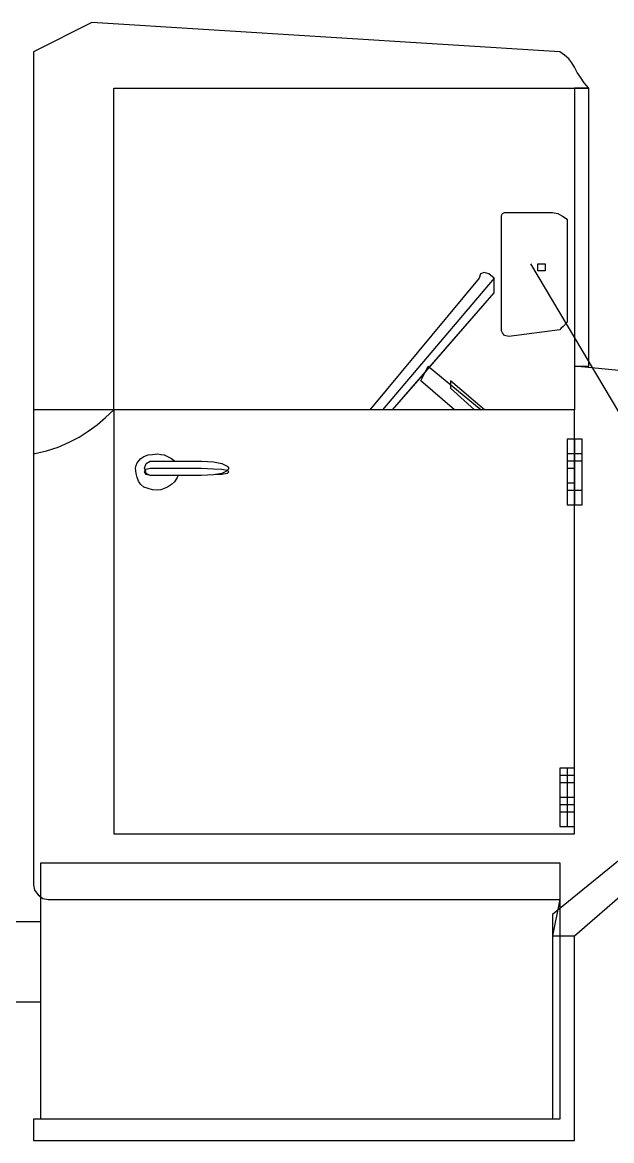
# Model space of a CAD drawing. Header units: millimetres. Extents: x -3106.05 to -3100.2, y 1822.95 to 1825.11.
# Drawn here: x -3102.379 to -3101.469, y 1823.38 to 1825.108 of the extents above; entities that cross this region are included whole.
import ezdxf

# ---------------------------------------------------------------- set-up
doc = ezdxf.new("R2010")
doc.units = ezdxf.units.MM
doc.header["$LTSCALE"] = 10
doc.layers.add('Veículos', color=2, linetype='Continuous')

msp = doc.modelspace()

# ---------------------------------------------------------------- linework, layer by layer
at = {"layer": 'Veículos'}
for points in [[(-3102.3616, 1824.4409), (-3102.3413, 1824.4458), (-3102.3234, 1824.4515), (-3102.3063, 1824.4588), (-3102.2909, 1824.4669), (-3102.277, 1824.4759), (-3102.2632, 1824.4856), (-3102.2502, 1824.497), (-3102.2372, 1824.5092), (-3102.2372, 1825.006), (-3101.6616, 1825.006), (-3101.5038, 1825.006), (-3101.5111, 1825.0141), (-3101.5168, 1825.0231), (-3101.5217, 1825.0304), (-3101.5258, 1825.0385), (-3101.5299, 1825.045), (-3101.5347, 1825.0515), (-3101.5412, 1825.0572), (-3101.5485, 1825.0621), (-3102.2714, 1825.1076), (-3102.3616, 1825.0621), (-3102.3616, 1824.4409)], [(-3101.5258, 1824.5767), (-3101.5038, 1824.5767), (-3101.5038, 1825.006), (-3101.5258, 1825.006), (-3101.5258, 1824.5767)], [(-3101.6274, 1824.8141), (-3101.5599, 1824.8141), (-3101.5518, 1824.8125), (-3101.5445, 1824.8084), (-3101.5388, 1824.8044), (-3101.5372, 1824.8027), (-3101.5372, 1824.6442), (-3101.5437, 1824.6377), (-3101.5469, 1824.6344), (-3101.5485, 1824.6328), (-3101.5485, 1824.6328), (-3101.6274, 1824.6222), (-3101.6339, 1824.6239), (-3101.6372, 1824.6279), (-3101.6388, 1824.6312), (-3101.6388, 1824.6328), (-3101.6388, 1824.8027), (-3101.6388, 1824.8092), (-3101.6372, 1824.8125), (-3101.6339, 1824.8141), (-3101.6274, 1824.8141)], [(-3101.5941, 1824.7344), (-3101.4128, 1824.4295)], [(-3101.5827, 1824.7344), (-3101.5713, 1824.7344), (-3101.5713, 1824.7238), (-3101.5827, 1824.7238), (-3101.5827, 1824.7344)], [(-3101.7502, 1824.5743), (-3101.6502, 1824.6897), (-3101.6502, 1824.6978), (-3101.6502, 1824.7052), (-3101.6502, 1824.7109), (-3101.6502, 1824.7125), (-3101.6502, 1824.7125), (-3101.6583, 1824.719), (-3101.6656, 1824.7214), (-3101.6713, 1824.719), (-3101.673, 1824.7125), (-3101.8421, 1824.5092)], [(-3101.6502, 1824.7125), (-3101.6502, 1824.7125), (-3101.8225, 1824.5092)], [(-3101.807, 1824.5092), (-3101.6502, 1824.6897), (-3101.6502, 1824.6978), (-3101.6502, 1824.7052), (-3101.6502, 1824.7109), (-3101.6502, 1824.7125)], [(-3101.6315, 1824.623), (-3101.6315, 1824.623)], [(-3100.2924, 1823.9108), (-3100.2843, 1824.4076), (-3100.2891, 1824.4198), (-3100.2965, 1824.4303), (-3100.3054, 1824.4401), (-3100.316, 1824.4482), (-3100.329, 1824.4548), (-3100.3428, 1824.4596), (-3100.3583, 1824.4629), (-3100.3745, 1824.4637), (-3101.5258, 1824.5767), (-3101.5258, 1824.5092), (-3102.3616, 1824.5092), (-3102.3616, 1823.7751)], [(-3101.7113, 1824.5092), (-3101.7632, 1824.5539), (-3101.7518, 1824.5767)], [(-3101.7518, 1824.5767), (-3101.6703, 1824.5092)], [(-3101.8069, 1824.5092), (-3101.7567, 1824.5669), (-3101.7567, 1824.5669)], [(-3101.6652, 1824.5092), (-3101.7177, 1824.5539), (-3101.7177, 1824.5426), (-3101.6805, 1824.5092)], [(-3101.5258, 1824.4637), (-3101.5258, 1824.5092), (-3102.2372, 1824.5092), (-3102.2372, 1823.8539), (-3101.5258, 1823.8539), (-3101.5258, 1824.3621), (-3101.5258, 1824.3621)], [(-3101.5144, 1824.4637), (-3101.5372, 1824.4637), (-3101.5372, 1824.3621), (-3101.5144, 1824.3621), (-3101.5144, 1824.4637)], [(-3101.5258, 1824.4637), (-3101.5258, 1824.4637), (-3101.5258, 1824.3621), (-3101.5258, 1824.3621), (-3101.5258, 1824.4637)], [(-3102.138, 1824.4076), (-3102.1396, 1824.4043), (-3102.1437, 1824.3978), (-3102.1486, 1824.3938), (-3102.1543, 1824.3897), (-3102.1599, 1824.3873), (-3102.1648, 1824.3856), (-3102.1697, 1824.3848), (-3102.1778, 1824.3856), (-3102.1844, 1824.3873), (-3102.1909, 1824.3897), (-3102.1957, 1824.3938), (-3102.199, 1824.3978), (-3102.2014, 1824.4043), (-3102.2031, 1824.4108), (-3102.2039, 1824.419), (-3102.2031, 1824.423), (-3102.2014, 1824.4271), (-3102.199, 1824.4303), (-3102.1957, 1824.4336), (-3102.1909, 1824.4369), (-3102.1844, 1824.4393), (-3102.1778, 1824.4401), (-3102.1697, 1824.4409), (-3102.1648, 1824.4401), (-3102.1599, 1824.4393), (-3102.1543, 1824.4369), (-3102.1486, 1824.4336), (-3102.1437, 1824.4303), (-3102.1429, 1824.4295), (-3102.1429, 1824.4295)], [(-3101.5144, 1824.4409), (-3101.5372, 1824.4409)], [(-3102.0624, 1824.4149), (-3102.0624, 1824.4149), (-3102.0705, 1824.4108), (-3102.0835, 1824.4084), (-3102.1022, 1824.4076), (-3102.1811, 1824.4076), (-3102.1876, 1824.4108), (-3102.1892, 1824.4165), (-3102.1901, 1824.419), (-3102.1876, 1824.4263), (-3102.1811, 1824.4295), (-3102.1022, 1824.4295), (-3102.0835, 1824.4287), (-3102.0705, 1824.4263), (-3102.0624, 1824.4222), (-3102.06, 1824.419), (-3102.0624, 1824.4149)], [(-3102.1811, 1824.419), (-3102.1022, 1824.419), (-3102.0835, 1824.4181), (-3102.0705, 1824.4173), (-3102.0624, 1824.4157), (-3102.06, 1824.4133), (-3102.0624, 1824.4108), (-3102.0705, 1824.4092), (-3102.0835, 1824.4084), (-3102.1022, 1824.4076), (-3102.1811, 1824.4076), (-3102.1876, 1824.4092), (-3102.1901, 1824.4133), (-3102.1876, 1824.4173), (-3102.1811, 1824.419)], [(-3101.5144, 1824.4295), (-3101.5372, 1824.4295)], [(-3101.5372, 1824.419), (-3101.5258, 1824.419)], [(-3101.5372, 1824.3962), (-3101.5258, 1824.3962)], [(-3101.5372, 1824.3848), (-3101.5144, 1824.3848)], [(-3100.4079, 1823.791), (-3100.6908, 1824.023), (-3101.1989, 1824.023), (-3101.5599, 1823.7295), (-3101.5599, 1823.4132), (-3102.3616, 1823.4132)], [(-3102.3616, 1823.4132), (-3102.3616, 1823.3799), (-3101.5258, 1823.3799), (-3101.5258, 1823.6962), (-3101.1876, 1823.9897), (-3100.7128, 1823.9897), (-3100.442, 1823.7637), (-3100.4079, 1823.7637)], [(-3102.3616, 1823.7751), (-3102.36, 1823.7669), (-3102.3543, 1823.7596), (-3102.347, 1823.7539), (-3102.3388, 1823.7523), (-3101.5485, 1823.7523), (-3101.5599, 1823.6962), (-3101.5258, 1823.6962), (-3101.1876, 1823.9897), (-3100.7128, 1823.9897), (-3100.442, 1823.7637), (-3100.4079, 1823.7637)], [(-3101.5258, 1823.9556), (-3101.5485, 1823.9556), (-3101.5485, 1823.8653), (-3101.5258, 1823.8653), (-3101.5258, 1823.9556)], [(-3101.5258, 1823.9556), (-3101.5372, 1823.9556), (-3101.5372, 1823.8653), (-3101.5258, 1823.8653), (-3101.5258, 1823.9556)], [(-3101.5258, 1823.9442), (-3101.5485, 1823.9442)], [(-3101.5258, 1823.9328), (-3101.5485, 1823.9328)], [(-3101.5485, 1823.9108), (-3101.5258, 1823.9108)], [(-3101.5485, 1823.8995), (-3101.5258, 1823.8995)], [(-3101.5485, 1823.8881), (-3101.5258, 1823.8881)], [(-3102.3502, 1823.8092), (-3101.5485, 1823.8092), (-3101.5485, 1823.8092), (-3101.5485, 1823.4132), (-3101.5485, 1823.4132), (-3102.3502, 1823.4132), (-3102.3502, 1823.4132), (-3102.3502, 1823.8092), (-3102.3502, 1823.8092)], [(-3103.3506, 1823.5946), (-3102.3502, 1823.5946), (-3102.3502, 1823.7181), (-3102.4746, 1823.7181), (-3102.4746, 1823.7181)]]:
    msp.add_lwpolyline(points, dxfattribs=at)

doc.saveas('drawing.dxf')
